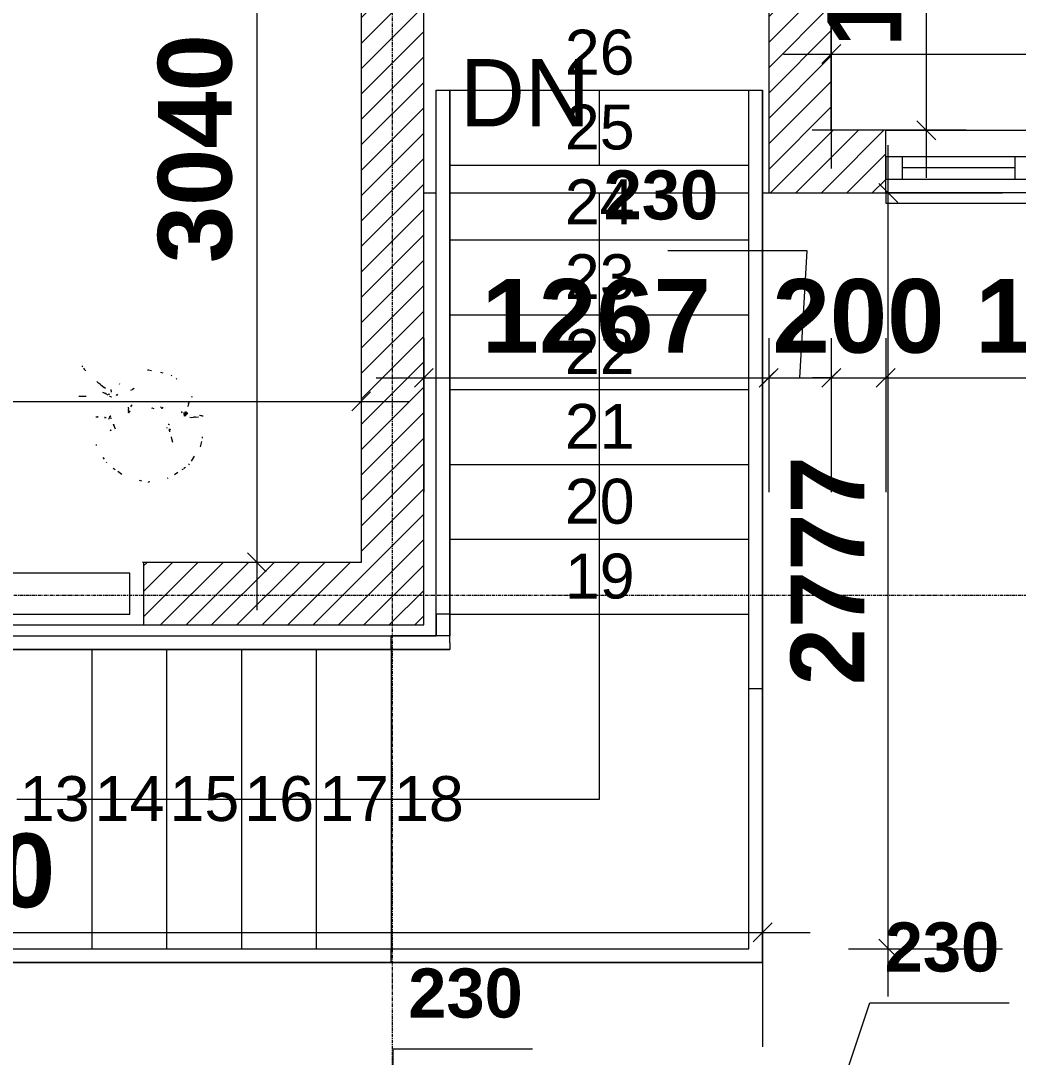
# Model space of a CAD drawing. Header units: inches. Extents: x 22 to 382261, y 22 to 371281.
# Drawn here: x 275094 to 278759, y 242144 to 245952 of the extents above; entities that cross this region are included whole.
import ezdxf

# ---------------------------------------------------------------- set-up
doc = ezdxf.new("R2010")
doc.units = ezdxf.units.IN
doc.header["$MEASUREMENT"] = 0
doc.linetypes.add('Grid Line 1_2_', pattern=[22.225, 12.7, -3.175, 3.175, -3.175])
doc.linetypes.add('Overhead', pattern=[3.96875, 2.38125, -1.5875])
for name, color, linetype, lineweight in [('A-ANNO-DIMS', 211, 'Continuous', 9), ('A-FLOR', 192, 'Continuous', 9), ('A-FLOR-HRAL', 11, 'Continuous', 9), ('A-GLAZ', 151, 'Continuous', 9), ('A-GLAZ-CWMG', 51, 'Continuous', 9), ('A-GLAZ-SILL', 1, 'Continuous', 9), ('A-WALL-PATT', 111, 'Continuous', 9), ('G-IMPT', 8, 'Continuous', 9), ('I-FURN', 30, 'Continuous', 9), ('I-WALL', 2, 'Continuous', 9), ('S-GRID', 1, 'Continuous', 9), ('S-STRS', 31, 'Continuous', 9), ('S-STRS-ANNO', 31, 'Continuous', 9), ('S-STRS-IDEN', 31, 'Continuous', 9)]:
    doc.layers.add(name, color=color, linetype=linetype, lineweight=lineweight)
doc.styles.add('Arial_2', font='arial.ttf', dxfattribs={"height": 250})
doc.styles.add('Arial_B_1', font='arialbd.ttf', dxfattribs={"height": 180.555556})
doc.styles.add('Arial_B_2', font='arialbd.ttf', dxfattribs={"height": 270.833333})
doc.styles.add('Century Gothic', font='GOTHIC.TTF', dxfattribs={"height": 255})
doc.dimstyles.new('2_2', dxfattribs={"dimscale": 304.8, "dimtxt": 267.818092, "dimasz": 0.227865, "dimexe": 1.377953, "dimexo": 0.0625, "dimgap": 0.287073, "dimtad": 1, "dimdec": 0, "dimzin": 0, "dimdsep": 46, "dimtxsty": 'Arial_B_2', "dimblk1": 'OBLIQUE', "dimblk2": 'OBLIQUE', "dimsah": 1, "dimcen": 0.09, "dimdle": 0.574147, "dimazin": 0, "dimtfac": 1, "dimtdec": 4, "dimtix": 1, "dimtmove": 0, "dimatfit": 3, "dimfxl": 0.574147, "dimfxlon": 1, "dimtvp": 1, "dimtolj": 1, "dimtzin": 0, "dimlwd": 18, "dimlwe": 18, "dimarcsym": 2})
doc.dimstyles.new('2_2_1', dxfattribs={"dimscale": 304.8, "dimtxt": 168.342801, "dimasz": 0.143229, "dimexe": 0.866142, "dimexo": 0.0625, "dimgap": 0.180446, "dimtad": 1, "dimdec": 0, "dimzin": 0, "dimdsep": 46, "dimtxsty": 'Arial_B_1', "dimblk1": 'OBLIQUE', "dimblk2": 'OBLIQUE', "dimsah": 1, "dimcen": 0.09, "dimdle": 0.360892, "dimazin": 0, "dimtfac": 1, "dimtdec": 4, "dimtix": 1, "dimtmove": 1, "dimatfit": 3, "dimfxl": 0.360892, "dimfxlon": 1, "dimtvp": 1, "dimtolj": 1, "dimtzin": 0, "dimlwd": 18, "dimlwe": 18, "dimarcsym": 2})
pattern_1 = [(45, (257748.82, 248554.095), (-46.66905, 46.66905), [])]

# ---------------------------------------------------------------- blocks, each defined once
blk = doc.blocks.new('Rectangular Mullion - 50 x 150mm-V2-02-First floor Plan DIMENSION')
at = {"layer": 'A-GLAZ-CWMG', "lineweight": 18}
for p, q in [((22913.3, 6908.2), (22763.3, 6908.2)), ((22763.3, 6908.2), (22763.3, 6383.2)), ((22913.3, 6383.2), (22913.3, 6908.2)), ((22763.3, 6383.2), (22913.3, 6383.2))]:
    blk.add_line(p, q, dxfattribs=at)
blk = doc.blocks.new('Casement - Plain-Triple _UK_ - W07 Casement - Plain-Triple _UK_-853037-02-First floor Plan DIMENSION')
at = {"layer": 'A-GLAZ'}
for p, q in [((-1275, 73.5), (-1275, -9.5)), ((225, 73.5), (-1275, 73.5)), ((-1215, -9.5), (-1215, 73.5)), ((-800, -9.5), (-800, 73.5)), ((-750, -9.5), (-750, 73.5)), ((-300, -9.5), (-300, 73.5)), ((-250, -9.5), (-250, 73.5)), ((165, -9.5), (165, 73.5)), ((225, -9.5), (225, 73.5)), ((-1215, 32), (-800, 32)), ((-750, 32), (-300, 32)), ((-250, 32), (165, 32)), ((-1275, -9.5), (225, -9.5))]:
    blk.add_line(p, q, dxfattribs=at)
at = {"layer": 'A-GLAZ-SILL'}
for p, q in [((225, 161), (-1275, 161)), ((-1275, 161), (-1275, 124.7)), ((225, 123.5), (225, 161))]:
    blk.add_line(p, q, dxfattribs=at)
blk = doc.blocks.new('PLANTA_91 - PLANTA_ICV_DWG-V19-02-First floor Plan DIMENSION')
at = {"layer": 'G-IMPT'}
for p, q in [((357.5, 614.3), (360.5, 610.3)), ((363.7, 605.6), (366.1, 602.3)), ((368.5, 599.2), (366.1, 602.3)), ((368.5, 599.2), (371.4, 595.6)), ((601.6, 598.6), (598.1, 597.9)), ((612.4, 596.5), (601.6, 598.6)), ((656.2, 587.8), (647.8, 589.4)), ((685.4, 579.6), (687.9, 578)), ((418.6, 551.2), (412.1, 556.4)), ((412.1, 556.4), (417.5, 552)), ((425.3, 545.8), (418.6, 551.2)), ((425.3, 545.8), (432.2, 540.4)), ((432.2, 540.4), (439.4, 534.9)), ((443.8, 531.5), (439.4, 534.9)), ((494.9, 548), (494.1, 545.9)), ((703.3, 567.7), (706.4, 565.6)), ((346, 503), (359.3, 502.8)), ((359.3, 502.8), (372.8, 502.5)), ((436.1, 515.6), (433.6, 516.6)), ((438.4, 514.7), (436.1, 515.6)), ((443.7, 513), (438.4, 514.7)), ((446.3, 512.2), (440.8, 513.9)), ((448.2, 510), (441.8, 513.3)), ((446.1, 512.2), (443.1, 513.2)), ((446.1, 512.2), (446.3, 512.2)), ((448.2, 510), (452.5, 507.5)), ((453.3, 510.6), (454.9, 510.2)), ((460.1, 508.9), (454.9, 510.2)), ((463.8, 501.1), (458.6, 501.5)), ((465.1, 501), (460.1, 501.5)), ((463.8, 501.1), (460.1, 501.5)), ((465.1, 501), (463.8, 501.1)), ((464.8, 522.5), (464.7, 527.3)), ((464.8, 522.5), (464.9, 518.2)), ((465.1, 501), (465.8, 501)), ((485.2, 506.8), (483.2, 505.2)), ((484.2, 506.5), (483.6, 505.9)), ((484.2, 506.5), (483.7, 505.9)), ((487.6, 510.4), (484.6, 506.6)), ((487.6, 510.4), (485.2, 506.8)), ((536.9, 524.6), (543.7, 527.9)), ((549.6, 530.9), (543.7, 527.9)), ((760.6, 499.5), (762.4, 503.1)), ((528.1, 458.7), (528, 454.7)), ((528.1, 458.7), (528.5, 462.4)), ((538.4, 467.8), (535.7, 464.1)), ((536.9, 465.7), (535.7, 464.1)), ((538.4, 467.8), (536.9, 465.7)), ((540, 469.8), (537.2, 466.2)), ((538.4, 467.8), (537.2, 466.2)), ((538.4, 467.8), (540, 469.8)), ((539.5, 469.1), (541.7, 471.7)), ((540, 469.8), (539.5, 469.1)), ((540, 469.8), (541.7, 471.7)), ((616.7, 458.5), (613.7, 459.3)), ((622.9, 456.6), (613.9, 459.2)), ((616.7, 458.5), (613.9, 459.2)), ((648.9, 459.6), (647.7, 463.7)), ((648.4, 458.8), (649.7, 458.6)), ((654.3, 457.9), (649.7, 458.6)), ((651.6, 460.7), (651.8, 457.8)), ((652.9, 457.8), (654.5, 461)), ((653.1, 458.2), (654.7, 461.9)), ((653.1, 458.2), (654.5, 461)), ((653.4, 458.3), (654.7, 462)), ((653.4, 458.3), (654.7, 461.9)), ((653.6, 457.8), (654.7, 462)), ((653.6, 457.8), (654.4, 461.5)), ((653.8, 457.8), (654, 459.9)), ((653.8, 457.8), (653.9, 459.9)), ((653.9, 457.9), (654.1, 459.8)), ((747.1, 469.2), (745.3, 464.2)), ((749.3, 474.7), (747.1, 469.2)), ((749.3, 474.7), (753, 483.2)), ((408.3, 427.5), (417.3, 427)), ((408.3, 427.5), (414, 427.2)), ((417.3, 427), (414, 427.2)), ((442.8, 424.5), (439.8, 424.8)), ((440.6, 424.7), (445.9, 424.1)), ((456.8, 419), (456.9, 420.5)), ((456.9, 420.5), (458.4, 425.1)), ((458.4, 425.1), (459.5, 426.1)), ((461.2, 427.6), (459.5, 426.1)), ((462.5, 429), (461.2, 427.6)), ((463.5, 430.3), (462.5, 429)), ((462.7, 422), (465.8, 421.8)), ((529.2, 444.5), (525.9, 444.2)), ((527.5, 443.8), (528.8, 443.3)), ((528.2, 450.7), (528, 454.7)), ((528.2, 450.7), (528.7, 446.7)), ((528.7, 446.7), (529.5, 443.2)), ((529.7, 442.8), (528.8, 443.3)), ((533.1, 447.3), (529.1, 444.5)), ((529.1, 444.5), (529.2, 444.5)), ((529.3, 447.1), (529.3, 447)), ((529.3, 447), (529.3, 443.7)), ((529.7, 442.8), (532.7, 443.1)), ((532.1, 449.6), (532.7, 447.5)), ((533.1, 447.3), (533.1, 447.2)), ((724.9, 444.6), (724.2, 447.1)), ((726.1, 440.7), (724.9, 444.6)), ((732.9, 439.3), (733.1, 443.1)), ((732.9, 435.6), (732.9, 439.3)), ((733, 440), (733, 443.2)), ((733, 440), (733.1, 443.1)), ((733, 442.9), (733.6, 436.3)), ((734.8, 429.8), (733.6, 436.3)), ((737, 433.5), (734.3, 429.1)), ((736.4, 432.5), (734.3, 429.1)), ((735.8, 435.5), (734.5, 431.4)), ((736.4, 432.5), (734.7, 430)), ((736.8, 432.4), (734.7, 430)), ((736.2, 431.3), (734.8, 430)), ((739.1, 445.7), (735.8, 435.5)), ((739.3, 438.1), (736.1, 438.4)), ((742.9, 437.4), (736.2, 431.3)), ((737.6, 442.4), (736.4, 445.8)), ((739.7, 435.6), (736.8, 432.4)), ((739.9, 438.4), (737, 433.5)), ((737.6, 442.4), (739.2, 438.2)), ((738.7, 437.9), (738, 442.9)), ((738.6, 439.3), (738, 442.9)), ((738.6, 439.3), (738.2, 440.6)), ((739.2, 438.2), (738.2, 440.6)), ((738.7, 437.9), (738.4, 441.5)), ((739.5, 446.9), (739.1, 445.7)), ((740.7, 437.7), (739.3, 438.1)), ((739.7, 435.6), (742.2, 438.4)), ((741.1, 440.3), (743.8, 445)), ((742.9, 437.4), (746.3, 440.4)), ((753.7, 425.3), (760.6, 425.2)), ((760.6, 425.2), (767.5, 425.4)), ((774.2, 425.7), (767.5, 425.4)), ((774.2, 425.7), (785.4, 426.8)), ((789.1, 433.2), (794.5, 431.8)), ((797.3, 431.2), (794.5, 431.8)), ((797.3, 431.2), (802.8, 430.4)), ((473.2, 400.3), (474.2, 396.7)), ((474.8, 394.7), (473.2, 399.9)), ((473.2, 399.9), (474.2, 396.7)), ((474.8, 394.7), (476.8, 388.7)), ((476.5, 388.7), (479, 382.4)), ((476.8, 388.7), (479, 382.4)), ((667.8, 387.4), (670.2, 386.8)), ((679.3, 378.8), (678.6, 383.3)), ((680.4, 382.5), (681.2, 378.7)), ((463, 379.3), (462.6, 375.2)), ((462.6, 375.2), (463, 379.2)), ((677.1, 378.6), (676.5, 378.6)), ((677.1, 378.6), (682, 379.7)), ((680, 374.9), (679.3, 378.8)), ((680.6, 372), (680, 374.9)), ((685.2, 354.1), (685.7, 352)), ((685.7, 352), (690.4, 334)), ((799.5, 353.5), (798.5, 348.7)), ((409.4, 325.5), (410, 322.2)), ((796.1, 336.4), (792.3, 317.1)), ((439.8, 272.1), (435.9, 277.8)), ((770.2, 282), (758.3, 264.2)), ((449.1, 258), (447.4, 260.6)), ((479.2, 232.1), (471.7, 237.2)), ((728.9, 235.3), (724.4, 232.3)), ((737.8, 241.3), (732.3, 237.6)), ((751.3, 253.8), (749.4, 250.9)), ((504.5, 215.2), (489, 225.6)), ((568.1, 193.9), (576.7, 192.2)), ((672.9, 201.4), (670.6, 200.9)), ((709.8, 222.6), (697.3, 214.2)), ((599.4, 187.7), (601.6, 187.2)), ((607.4, 188.4), (601.6, 187.2))]:
    blk.add_line(p, q, dxfattribs=at)
at = {"layer": 'I-FURN'}
for p, q in [((458.9, 426.6), (461.2, 428.3)), ((458.9, 426.6), (460.4, 427.8)), ((460, 427.7), (462.3, 428.7)), ((461.2, 428.3), (460, 427.7)), ((460.7, 428.7), (462.8, 430)), ((462.7, 428.4), (460.7, 428.7)), ((461.2, 428.3), (462.3, 428.7)), ((461.2, 428.3), (463.8, 428.1)), ((461.5, 428.6), (463.8, 428.1)), ((463.5, 430), (461.7, 429.6)), ((461.7, 429.6), (462.8, 430)), ((464, 430.1), (462.8, 430)), ((462.8, 430), (462.9, 430)), ((463.5, 429.9), (463.7, 429.9)), ((676.9, 399.3), (674.4, 399)), ((679.6, 398.5), (679.9, 398.4))]:
    blk.add_line(p, q, dxfattribs=at)
blk = doc.blocks.new('PLANTA_91 - PLANTA_91-V20-02-First floor Plan DIMENSION')
blk.add_blockref('PLANTA_91 - PLANTA_ICV_DWG-V19-02-First floor Plan DIMENSION', (-541, -457.8))
blk = doc.blocks.new('Top Rail Type - Top Rail_Internal_-909775-02-First floor Plan DIMENSION')
at = {"layer": 'A-FLOR-HRAL'}
for p, q in [((20020.8, -2856.8), (20070.8, -2856.8)), ((20020.8, -4781.8), (20020.8, -2856.8)), ((20070.8, -2856.8), (20070.8, -4781.8)), ((20020.8, -5056.8), (20020.8, -4781.8)), ((20070.8, -4781.8), (20070.8, -5056.8)), ((20020.8, -6011.4), (20020.8, -5056.8)), ((20070.8, -5056.8), (20020.8, -5056.8)), ((20070.8, -5056.8), (20070.8, -6061.4)), ((14031.2, -6011.4), (18706.2, -6011.4)), ((18706.2, -6061.4), (18706.2, -6011.4)), ((18706.2, -6011.4), (20020.8, -6011.4)), ((18706.2, -6061.4), (14031.2, -6061.4)), ((20070.8, -6061.4), (18706.2, -6061.4))]:
    blk.add_line(p, q, dxfattribs=at)
blk = doc.blocks.new('Top Rail Type - Top Rail_Internal_-V21-02-First floor Plan DIMENSION')
at = {"layer": 'A-FLOR-HRAL'}
for p, q in [((20020.8, -2856.8), (20070.8, -2856.8)), ((20020.8, -5056.8), (20020.8, -2856.8)), ((20070.8, -5056.8), (20070.8, -2856.8)), ((20020.8, -6011.4), (20020.8, -5056.8)), ((20070.8, -6061.4), (20070.8, -5056.8)), ((14031.2, -6011.4), (18706.2, -6011.4)), ((18706.2, -6011.4), (20020.8, -6011.4)), ((14031.2, -6061.4), (18706.2, -6061.4)), ((18706.2, -6061.4), (20070.8, -6061.4))]:
    blk.add_line(p, q, dxfattribs=at)
blk = doc.blocks.new('Top Rail Type - Top Rail_Internal_-909790-02-First floor Plan DIMENSION')
at = {"layer": 'A-FLOR-HRAL'}
for p, q in [((18871.6, -2856.8), (18921.6, -2856.8)), ((18871.6, -4781.8), (18871.6, -2856.8)), ((18921.6, -2856.8), (18921.6, -4781.8)), ((18871.6, -4862.2), (18871.6, -4781.8)), ((18921.6, -4781.8), (18871.6, -4781.8)), ((18921.6, -4781.8), (18921.6, -4862.2)), ((14031.2, -4862.2), (18706.2, -4862.2)), ((18706.2, -4912.2), (18706.2, -4862.2)), ((18706.2, -4862.2), (18871.6, -4862.2)), ((18921.6, -4862.2), (18871.6, -4862.2)), ((18706.2, -4912.2), (14031.2, -4912.2)), ((18921.6, -4912.2), (18706.2, -4912.2)), ((18921.6, -4887), (18921.6, -4912.2))]:
    blk.add_line(p, q, dxfattribs=at)
blk = doc.blocks.new('Top Rail Type - Top Rail_Internal_-V22-02-First floor Plan DIMENSION')
at = {"layer": 'A-FLOR-HRAL'}
for p, q in [((18871.6, -2856.8), (18921.6, -2856.8)), ((18871.6, -4781.8), (18871.6, -2856.8)), ((18921.6, -4781.8), (18921.6, -2856.8)), ((18871.6, -4862.2), (18871.6, -4781.8)), ((18921.6, -4887.2), (18921.6, -4781.8)), ((14031.2, -4862.2), (18706.2, -4862.2)), ((18706.2, -4862.2), (18871.6, -4862.2)), ((14031.2, -4912.2), (18706.2, -4912.2)), ((18706.2, -4912.2), (18921.6, -4912.2))]:
    blk.add_line(p, q, dxfattribs=at)
blk = doc.blocks.new('_Oblique')
at = {"color": 0, "linetype": 'ByBlock', "lineweight": -2}
blk.add_line((-0.5, -0.5), (0.5, 0.5), dxfattribs=at)
blk = doc.blocks.new('*D4294')
at = {"layer": 'A-ANNO-DIMS', "color": 0, "lineweight": 18, "transparency": 16777216}
for p, q in [((276575, 244786.2), (276575, 244220.3)), ((277842.1, 244786.2), (277842.1, 244220.3)), ((276400, 244640.3), (278017.1, 244640.3))]:
    blk.add_line(p, q, dxfattribs=at)
at = {"layer": 'Defpoints', "color": 0, "transparency": 16777216}
for p in [(276575, 244805.3), (277842.1, 244805.3), (277842.1, 244640.3)]:
    blk.add_point(p, dxfattribs=at)
at = {"layer": 'A-ANNO-DIMS', "color": 0, "lineweight": 18, "transparency": 16777216, "xscale": 69.45312499999999, "yscale": 69.45312499999999, "zscale": 69.45312499999999, "rotation": 180}
blk.add_blockref('_Oblique', (276575, 244640.3), dxfattribs=at)
at = {"layer": 'A-ANNO-DIMS', "color": 0, "lineweight": 18, "transparency": 16777216, "xscale": 69.45312499999999, "yscale": 69.45312499999999, "zscale": 69.45312499999999}
blk.add_blockref('_Oblique', (277842.1, 244640.3), dxfattribs=at)
at = {"layer": 'A-ANNO-DIMS', "color": 0, "lineweight": 18, "transparency": 16777216, "insert": (277208.6, 244866), "char_height": 270.83, "width": 923.481, "attachment_point": 5, "style": 'Arial_B_2'}
blk.add_mtext('\\A1;1267', dxfattribs=at)
blk = doc.blocks.new('*D4295')
at = {"layer": 'A-ANNO-DIMS', "color": 0, "lineweight": 18, "transparency": 16777216}
for p, q in [((277983.4, 245107.2), (277471.2, 245107.2)), ((277957.1, 244640.3), (277983.4, 245107.2)), ((277842.1, 244786.2), (277842.1, 244376.3)), ((278072.1, 244786.2), (278072.1, 244376.3)), ((277732.1, 244640.3), (278182.1, 244640.3))]:
    blk.add_line(p, q, dxfattribs=at)
at = {"layer": 'Defpoints', "color": 0, "transparency": 16777216}
for p in [(277842.1, 244805.3), (278072.1, 244805.3), (278072.1, 244640.3)]:
    blk.add_point(p, dxfattribs=at)
at = {"layer": 'A-ANNO-DIMS', "color": 0, "lineweight": 18, "transparency": 16777216, "xscale": 43.65624999999999, "yscale": 43.65624999999999, "zscale": 43.65624999999999, "rotation": 180}
blk.add_blockref('_Oblique', (277842.1, 244640.3), dxfattribs=at)
at = {"layer": 'A-ANNO-DIMS', "color": 0, "lineweight": 18, "transparency": 16777216, "xscale": 43.65624999999999, "yscale": 43.65624999999999, "zscale": 43.65624999999999}
blk.add_blockref('_Oblique', (278072.1, 244640.3), dxfattribs=at)
at = {"layer": 'A-ANNO-DIMS', "color": 0, "lineweight": 18, "transparency": 16777216, "insert": (277235.8, 245402.9), "char_height": 180.56, "width": 692.61, "attachment_point": 1, "line_spacing_factor": 0.941778, "style": 'Arial_B_1'}
blk.add_mtext('\\A1;230', dxfattribs=at)
blk = doc.blocks.new('*D4296')
at = {"layer": 'A-ANNO-DIMS', "color": 0, "lineweight": 18, "transparency": 16777216}
for p, q in [((278072.1, 244786.2), (278072.1, 244220.3)), ((278272.1, 244786.2), (278272.1, 244220.3)), ((278072.1, 244640.3), (278002.7, 244640.3)), ((278072.1, 244640.3), (278272.1, 244640.3)), ((278272.1, 244640.3), (278341.6, 244640.3))]:
    blk.add_line(p, q, dxfattribs=at)
at = {"layer": 'Defpoints', "color": 0, "transparency": 16777216}
for p in [(278072.1, 244805.3), (278272.1, 244805.3), (278272.1, 244640.3)]:
    blk.add_point(p, dxfattribs=at)
at = {"layer": 'A-ANNO-DIMS', "color": 0, "lineweight": 18, "transparency": 16777216, "xscale": 69.45312499999999, "yscale": 69.45312499999999, "zscale": 69.45312499999999}
blk.add_blockref('_Oblique', (278072.1, 244640.3), dxfattribs=at)
at = {"layer": 'A-ANNO-DIMS', "color": 0, "lineweight": 18, "transparency": 16777216, "xscale": 69.45312499999999, "yscale": 69.45312499999999, "zscale": 69.45312499999999, "rotation": 180}
blk.add_blockref('_Oblique', (278272.1, 244640.3), dxfattribs=at)
at = {"layer": 'A-ANNO-DIMS', "color": 0, "lineweight": 18, "transparency": 16777216, "insert": (278172.1, 244866), "char_height": 270.83, "width": 692.61, "attachment_point": 5, "style": 'Arial_B_2'}
blk.add_mtext('\\A1;200', dxfattribs=at)
blk = doc.blocks.new('*D4297')
at = {"layer": 'A-ANNO-DIMS', "color": 0, "lineweight": 18, "transparency": 16777216}
for p, q in [((278272.1, 244786.2), (278272.1, 244220.3)), ((279772.1, 244786.2), (279772.1, 244220.3)), ((278097.1, 244640.3), (279947.1, 244640.3))]:
    blk.add_line(p, q, dxfattribs=at)
at = {"layer": 'Defpoints', "color": 0, "transparency": 16777216}
for p in [(278272.1, 244805.3), (279772.1, 244805.3), (279772.1, 244640.3)]:
    blk.add_point(p, dxfattribs=at)
at = {"layer": 'A-ANNO-DIMS', "color": 0, "lineweight": 18, "transparency": 16777216, "xscale": 69.45312499999999, "yscale": 69.45312499999999, "zscale": 69.45312499999999, "rotation": 180}
blk.add_blockref('_Oblique', (278272.1, 244640.3), dxfattribs=at)
at = {"layer": 'A-ANNO-DIMS', "color": 0, "lineweight": 18, "transparency": 16777216, "xscale": 69.45312499999999, "yscale": 69.45312499999999, "zscale": 69.45312499999999}
blk.add_blockref('_Oblique', (279772.1, 244640.3), dxfattribs=at)
at = {"layer": 'A-ANNO-DIMS', "color": 0, "lineweight": 18, "transparency": 16777216, "insert": (279022.1, 244866), "char_height": 270.83, "width": 923.481, "attachment_point": 5, "style": 'Arial_B_2'}
blk.add_mtext('\\A1;1500', dxfattribs=at)
blk = doc.blocks.new('*D4322')
at = {"layer": 'A-ANNO-DIMS', "color": 0, "lineweight": 18, "transparency": 16777216}
for p, q in [((259430, 244699.8), (259430, 244133.9)), ((276345, 244699.8), (276345, 244133.9)), ((259255, 244553.9), (276520, 244553.9))]:
    blk.add_line(p, q, dxfattribs=at)
at = {"layer": 'Defpoints', "color": 0, "transparency": 16777216}
for p in [(259430, 244718.9), (276345, 244718.9), (276345, 244553.9)]:
    blk.add_point(p, dxfattribs=at)
at = {"layer": 'A-ANNO-DIMS', "color": 0, "lineweight": 18, "transparency": 16777216, "xscale": 69.45312499999999, "yscale": 69.45312499999999, "zscale": 69.45312499999999, "rotation": 180}
blk.add_blockref('_Oblique', (259430, 244553.9), dxfattribs=at)
at = {"layer": 'A-ANNO-DIMS', "color": 0, "lineweight": 18, "transparency": 16777216, "xscale": 69.45312499999999, "yscale": 69.45312499999999, "zscale": 69.45312499999999}
blk.add_blockref('_Oblique', (276345, 244553.9), dxfattribs=at)
at = {"layer": 'A-ANNO-DIMS', "color": 0, "lineweight": 18, "transparency": 16777216, "insert": (267887.5, 244779.7), "char_height": 270.83, "width": 1154.351, "attachment_point": 5, "style": 'Arial_B_2'}
blk.add_mtext('\\A1;16915', dxfattribs=at)
blk = doc.blocks.new('*D4345')
at = {"layer": 'A-ANNO-DIMS', "color": 0, "lineweight": 18, "transparency": 16777216}
for p, q in [((276460, 241572.7), (276462.7, 242174.7)), ((276462.7, 242174.7), (276974.9, 242174.7)), ((276345, 241718.6), (276345, 241308.7)), ((276575, 241718.6), (276575, 241308.7)), ((276235, 241572.7), (276685, 241572.7))]:
    blk.add_line(p, q, dxfattribs=at)
at = {"layer": 'Defpoints', "color": 0, "transparency": 16777216}
for p in [(276345, 241737.7), (276575, 241737.7), (276575, 241572.7)]:
    blk.add_point(p, dxfattribs=at)
at = {"layer": 'A-ANNO-DIMS', "color": 0, "lineweight": 18, "transparency": 16777216, "xscale": 43.65624999999999, "yscale": 43.65624999999999, "zscale": 43.65624999999999, "rotation": 180}
blk.add_blockref('_Oblique', (276345, 241572.7), dxfattribs=at)
at = {"layer": 'A-ANNO-DIMS', "color": 0, "lineweight": 18, "transparency": 16777216, "xscale": 43.65624999999999, "yscale": 43.65624999999999, "zscale": 43.65624999999999}
blk.add_blockref('_Oblique', (276575, 241572.7), dxfattribs=at)
at = {"layer": 'A-ANNO-DIMS', "color": 0, "lineweight": 18, "transparency": 16777216, "insert": (276517.7, 242470.4), "char_height": 180.56, "width": 692.61, "attachment_point": 1, "line_spacing_factor": 0.941778, "style": 'Arial_B_1'}
blk.add_mtext('\\A1;230', dxfattribs=at)
blk = doc.blocks.new('*D4347')
at = {"layer": 'A-ANNO-DIMS', "color": 0, "lineweight": 18, "transparency": 16777216}
for p, q in [((277957.1, 241572.7), (278213.5, 242343.9)), ((278213.5, 242343.9), (278725.6, 242343.9)), ((277842.1, 241718.6), (277842.1, 241308.7)), ((278072.1, 241718.6), (278072.1, 241308.7)), ((277732.1, 241572.7), (278182.1, 241572.7))]:
    blk.add_line(p, q, dxfattribs=at)
at = {"layer": 'Defpoints', "color": 0, "transparency": 16777216}
for p in [(277842.1, 241737.7), (278072.1, 241737.7), (278072.1, 241572.7)]:
    blk.add_point(p, dxfattribs=at)
at = {"layer": 'A-ANNO-DIMS', "color": 0, "lineweight": 18, "transparency": 16777216, "xscale": 43.65624999999999, "yscale": 43.65624999999999, "zscale": 43.65624999999999, "rotation": 180}
blk.add_blockref('_Oblique', (277842.1, 241572.7), dxfattribs=at)
at = {"layer": 'A-ANNO-DIMS', "color": 0, "lineweight": 18, "transparency": 16777216, "xscale": 43.65624999999999, "yscale": 43.65624999999999, "zscale": 43.65624999999999}
blk.add_blockref('_Oblique', (278072.1, 241572.7), dxfattribs=at)
at = {"layer": 'A-ANNO-DIMS', "color": 0, "lineweight": 18, "transparency": 16777216, "insert": (278268.5, 242639.6), "char_height": 180.56, "width": 692.61, "attachment_point": 1, "line_spacing_factor": 0.941778, "style": 'Arial_B_1'}
blk.add_mtext('\\A1;230', dxfattribs=at)
blk = doc.blocks.new('*D4376')
at = {"layer": 'A-ANNO-DIMS', "color": 0, "lineweight": 18, "transparency": 16777216}
for p, q in [((278072.1, 245975.7), (278072.1, 245409.8)), ((280472.1, 245975.7), (280472.1, 245409.8)), ((277897.1, 245829.8), (280647.1, 245829.8))]:
    blk.add_line(p, q, dxfattribs=at)
at = {"layer": 'Defpoints', "color": 0, "transparency": 16777216}
for p in [(278072.1, 245994.8), (280472.1, 245994.8), (280472.1, 245829.8)]:
    blk.add_point(p, dxfattribs=at)
at = {"layer": 'A-ANNO-DIMS', "color": 0, "lineweight": 18, "transparency": 16777216, "xscale": 69.45312499999999, "yscale": 69.45312499999999, "zscale": 69.45312499999999, "rotation": 180}
blk.add_blockref('_Oblique', (278072.1, 245829.8), dxfattribs=at)
at = {"layer": 'A-ANNO-DIMS', "color": 0, "lineweight": 18, "transparency": 16777216, "xscale": 69.45312499999999, "yscale": 69.45312499999999, "zscale": 69.45312499999999}
blk.add_blockref('_Oblique', (280472.1, 245829.8), dxfattribs=at)
at = {"layer": 'A-ANNO-DIMS', "color": 0, "lineweight": 18, "transparency": 16777216, "insert": (279272.1, 246055.5), "char_height": 270.83, "width": 923.481, "attachment_point": 5, "style": 'Arial_B_2'}
blk.add_mtext('\\A1;2400', dxfattribs=at)
blk = doc.blocks.new('*D4378')
at = {"layer": 'A-ANNO-DIMS', "color": 0, "lineweight": 18, "transparency": 16777216}
for p, q in [((275961.4, 247177.3), (275961.4, 243787.3)), ((276107.3, 247002.3), (275541.4, 247002.3)), ((276107.3, 243962.3), (275541.4, 243962.3))]:
    blk.add_line(p, q, dxfattribs=at)
at = {"layer": 'Defpoints', "color": 0, "transparency": 16777216}
for p in [(276126.4, 247002.3), (275961.4, 243962.3), (276126.4, 243962.3)]:
    blk.add_point(p, dxfattribs=at)
at = {"layer": 'A-ANNO-DIMS', "color": 0, "lineweight": 18, "transparency": 16777216, "xscale": 69.45312499999999, "yscale": 69.45312499999999, "zscale": 69.45312499999999}
for p, rotation in [((275961.4, 247002.3), 90), ((275961.4, 243962.3), 270)]:
    blk.add_blockref('_Oblique', p, dxfattribs=dict(at, rotation=rotation))
at = {"layer": 'A-ANNO-DIMS', "color": 0, "lineweight": 18, "transparency": 16777216, "insert": (275735.6, 245482.3), "char_height": 270.83, "width": 923.481, "attachment_point": 5, "rotation": 90, "style": 'Arial_B_2'}
blk.add_mtext('\\A1;3040', dxfattribs=at)
blk = doc.blocks.new('*D4379')
at = {"layer": 'A-ANNO-DIMS', "color": 0, "lineweight": 18, "transparency": 16777216}
for p, q in [((278421.3, 247177.3), (278421.3, 245374.8)), ((278275.3, 247002.3), (278841.3, 247002.3)), ((278567.2, 245549.8), (278001.3, 245549.8))]:
    blk.add_line(p, q, dxfattribs=at)
at = {"layer": 'Defpoints', "color": 0, "transparency": 16777216}
for p in [(278256.3, 247002.3), (278421.3, 245549.8), (278586.3, 245549.8)]:
    blk.add_point(p, dxfattribs=at)
at = {"layer": 'A-ANNO-DIMS', "color": 0, "lineweight": 18, "transparency": 16777216, "xscale": 69.45312499999999, "yscale": 69.45312499999999, "zscale": 69.45312499999999}
for p, rotation in [((278421.3, 247002.3), 90), ((278421.3, 245549.8), 270)]:
    blk.add_blockref('_Oblique', p, dxfattribs=dict(at, rotation=rotation))
at = {"layer": 'A-ANNO-DIMS', "color": 0, "lineweight": 18, "transparency": 16777216, "insert": (278195.5, 246276.1), "char_height": 270.83, "width": 923.481, "attachment_point": 5, "rotation": 90, "style": 'Arial_B_2'}
blk.add_mtext('\\A1;1452', dxfattribs=at)
blk = doc.blocks.new('*D4292')
at = {"layer": 'A-ANNO-DIMS', "color": 0, "lineweight": 18, "transparency": 16777216}
for p, q in [((271780, 242748.8), (271780, 242182.9)), ((277819.6, 242748.8), (277819.6, 242182.9)), ((271605, 242602.9), (277994.6, 242602.9))]:
    blk.add_line(p, q, dxfattribs=at)
at = {"layer": 'Defpoints', "color": 0, "transparency": 16777216}
for p in [(271780, 242767.9), (277819.6, 242767.9), (277819.6, 242602.9)]:
    blk.add_point(p, dxfattribs=at)
at = {"layer": 'A-ANNO-DIMS', "color": 0, "lineweight": 18, "transparency": 16777216, "xscale": 69.45312499999999, "yscale": 69.45312499999999, "zscale": 69.45312499999999, "rotation": 180}
blk.add_blockref('_Oblique', (271780, 242602.9), dxfattribs=at)
at = {"layer": 'A-ANNO-DIMS', "color": 0, "lineweight": 18, "transparency": 16777216, "xscale": 69.45312499999999, "yscale": 69.45312499999999, "zscale": 69.45312499999999}
blk.add_blockref('_Oblique', (277819.6, 242602.9), dxfattribs=at)
at = {"layer": 'A-ANNO-DIMS', "color": 0, "lineweight": 18, "transparency": 16777216, "insert": (274799.8, 242828.7), "char_height": 270.83, "width": 923.481, "attachment_point": 5, "style": 'Arial_B_2'}
blk.add_mtext('\\A1;6040', dxfattribs=at)
blk = doc.blocks.new('*D4293')
at = {"layer": 'A-ANNO-DIMS', "color": 0, "lineweight": 18, "transparency": 16777216}
for p, q in [((278281.6, 242367.7), (278281.6, 245494.8)), ((278135.7, 245319.8), (278701.6, 245319.8)), ((278135.7, 242542.7), (278701.6, 242542.7))]:
    blk.add_line(p, q, dxfattribs=at)
at = {"layer": 'Defpoints', "color": 0, "transparency": 16777216}
for p in [(278116.6, 245319.8), (278281.6, 245319.8), (278116.6, 242542.7)]:
    blk.add_point(p, dxfattribs=at)
at = {"layer": 'A-ANNO-DIMS', "color": 0, "lineweight": 18, "transparency": 16777216, "xscale": 69.45312499999999, "yscale": 69.45312499999999, "zscale": 69.45312499999999}
for p, rotation in [((278281.6, 245319.8), 90), ((278281.6, 242542.7), 270)]:
    blk.add_blockref('_Oblique', p, dxfattribs=dict(at, rotation=rotation))
at = {"layer": 'A-ANNO-DIMS', "color": 0, "lineweight": 18, "transparency": 16777216, "insert": (278058.1, 243931.3), "char_height": 270.83, "width": 923.481, "attachment_point": 5, "rotation": 90, "style": 'Arial_B_2'}
blk.add_mtext('\\A1;2777', dxfattribs=at)

msp = doc.modelspace()

# ---------------------------------------------------------------- hatches: boundary and pattern name
at = {"layer": 'A-WALL-PATT'}
h = msp.add_hatch(dxfattribs=at)
h.set_pattern_fill('FP_1', color=256, style=0, pattern_type=2)
h.set_pattern_definition(pattern_1)
h.paths.add_polyline_path([(276345, 243732.3), (276575, 243732.3), (276575, 247002.3), (276345, 247002.3), (276345, 243809.2)])
h = msp.add_hatch(dxfattribs=at)
h.set_pattern_fill('FP_1', color=256, style=0, pattern_type=2)
h.set_pattern_definition(pattern_1)
h.paths.add_polyline_path([(277842.1, 245319.8), (278072.1, 245319.8), (278072.1, 246772.3), (277842.1, 246772.3), (277842.1, 246591.1)])
h = msp.add_hatch(dxfattribs=at)
h.set_pattern_fill('FP_1', color=256, style=0, pattern_type=2)
h.set_pattern_definition(pattern_1)
h.paths.add_polyline_path([(280470.7, 245319.8), (280472.1, 245319.8), (280470.7, 245549.8), (279772.1, 245549.8), (279772.1, 245319.8)])
h.paths.add_polyline_path([(278072.1, 245319.8), (278272.1, 245319.8), (278272.1, 245549.8), (278072.1, 245549.8)])
h = msp.add_hatch(dxfattribs=at)
h.set_pattern_fill('FP_1', color=256, style=0, pattern_type=2)
h.set_pattern_definition(pattern_1)
h.paths.add_polyline_path([(268205, 243732.3), (272545, 243732.3), (272545, 243962.3), (268205, 243962.3)])
h.paths.add_polyline_path([(259430, 243732.3), (260105, 243732.3), (260105, 243962.3), (259315, 243962.3), (259315, 243732.3)])
h.paths.add_polyline_path([(263105, 243732.3), (265205, 243732.3), (265205, 243962.3), (263105, 243962.3)])
h.paths.add_polyline_path([(276345, 243732.3), (276345, 243962.3), (275545, 243962.3), (275545, 243732.3)])

# ---------------------------------------------------------------- linework, layer by layer
at = {"layer": 'A-FLOR'}
for p, q in [((276575, 245319.8), (276620.4, 245319.8)), ((276670.4, 245319.8), (277769.6, 245319.8)), ((277819.6, 245319.8), (277842.1, 245319.8)), ((272545, 243732.3), (275545, 243732.3))]:
    msp.add_line(p, q, dxfattribs=at)
at = {"layer": 'I-WALL', "lineweight": 18}
for p, q in [((276345, 247002.3), (276345, 243962.3)), ((278072.1, 245549.8), (278072.1, 247002.3)), ((276575, 243732.3), (276575, 246772.3)), ((277842.1, 246772.3), (277842.1, 245319.8)), ((278272.1, 245549.8), (278072.1, 245549.8)), ((278272.1, 245319.8), (278272.1, 245549.8)), ((277842.1, 245319.8), (278272.1, 245319.8)), ((276345, 243962.3), (275545, 243962.3)), ((275545, 243962.3), (275545, 243732.3)), ((275545, 243732.3), (276575, 243732.3))]:
    msp.add_line(p, q, dxfattribs=at)
at = {"layer": 'I-WALL'}
for p, q in [((278272.1, 245549.8), (279772.1, 245549.8)), ((279772.1, 245319.8), (278272.1, 245319.8))]:
    msp.add_line(p, q, dxfattribs=at)
at = {"layer": 'S-GRID', "linetype": 'Grid Line 1_2_'}
for p, q in [((276460, 239150.8), (276460, 263564.9)), ((244665, 243842.3), (283628, 243842.3))]:
    msp.add_line(p, q, dxfattribs=at)
at = {"layer": 'S-STRS'}
for p, q in [((276620, 245422.3), (276620, 245697.3)), ((276670.4, 245697.3), (277769.6, 245697.3)), ((277820, 245422.3), (277820, 245697.3)), ((276670.4, 245422.3), (277769.6, 245422.3)), ((276620, 245147.3), (276620, 245319.8)), ((277820, 245147.3), (277820, 245319.8)), ((276620, 244872.3), (276620, 245147.3)), ((276670.4, 245147.3), (277769.6, 245147.3)), ((277820, 244872.3), (277820, 245147.3)), ((276620, 244597.3), (276620, 244872.3)), ((276670.4, 244872.3), (277769.6, 244872.3)), ((277820, 244597.3), (277820, 244872.3)), ((276620, 244322.3), (276620, 244597.3)), ((276670.4, 244597.3), (277769.6, 244597.3)), ((277820, 244322.3), (277820, 244597.3)), ((276620, 244047.3), (276620, 244322.3)), ((276670.4, 244322.3), (277769.6, 244322.3)), ((277820, 244047.3), (277820, 244322.3)), ((276620, 243772.3), (276620, 244047.3)), ((276670.4, 244047.3), (277769.6, 244047.3)), ((277820, 243772.3), (277820, 244047.3)), ((276620, 243772.3), (276620, 243692.3)), ((276670.4, 243772.3), (277769.6, 243772.3)), ((277820, 242492.3), (277820, 243772.3)), ((275080, 243692.3), (275355, 243692.3)), ((275355, 243692.3), (275630, 243692.3)), ((275630, 243692.3), (275905, 243692.3)), ((275905, 243692.3), (276180, 243692.3)), ((276180, 243692.3), (276455, 243692.3)), ((276620, 243692.3), (276455, 243692.3)), ((275355, 243641.9), (275355, 242542.7)), ((275630, 243641.9), (275630, 242542.7)), ((275905, 243641.9), (275905, 242542.7)), ((276180, 243641.9), (276180, 242542.7)), ((276455, 243641.9), (276455, 242542.7)), ((275080, 242492.3), (275355, 242492.3)), ((275355, 242492.3), (275630, 242492.3)), ((275630, 242492.3), (275905, 242492.3)), ((275905, 242492.3), (276180, 242492.3)), ((276180, 242492.3), (276455, 242492.3)), ((276455, 242492.3), (277820, 242492.3))]:
    msp.add_line(p, q, dxfattribs=at)
at = {"layer": 'S-STRS', "linetype": 'Overhead'}
for p, q in [((276670.4, 245422.3), (277769.6, 245422.3)), ((276670.4, 245147.3), (277769.6, 245147.3)), ((276670.4, 244872.3), (277769.6, 244872.3)), ((276670.4, 244597.3), (277769.6, 244597.3)), ((276670.4, 244322.3), (277769.6, 244322.3)), ((276670.4, 244047.3), (277769.6, 244047.3)), ((276670.4, 243772.3), (277769.6, 243772.3)), ((275355, 243641.9), (275355, 242542.7)), ((275630, 243641.9), (275630, 242542.7)), ((275905, 243641.9), (275905, 242542.7)), ((276180, 243641.9), (276180, 242542.7)), ((276455, 243641.9), (276455, 242542.7))]:
    msp.add_line(p, q, dxfattribs=at)
at = {"layer": 'S-STRS-ANNO'}
for p, q in [((277220, 245422.3), (277220, 245697.3)), ((277220, 245147.3), (277220, 245319.8)), ((277220, 244872.3), (277220, 245147.3)), ((277220, 244597.3), (277220, 244872.3)), ((277220, 244322.3), (277220, 244597.3)), ((277220, 244047.3), (277220, 244322.3)), ((277220, 243772.3), (277220, 244047.3)), ((277220, 243092.3), (277220, 243772.3)), ((275080, 243092.3), (275355, 243092.3)), ((275355, 243092.3), (275630, 243092.3)), ((275630, 243092.3), (275905, 243092.3)), ((275905, 243092.3), (276180, 243092.3)), ((276180, 243092.3), (276455, 243092.3)), ((276455, 243092.3), (277220, 243092.3))]:
    msp.add_line(p, q, dxfattribs=at)

# ---------------------------------------------------------------- block references
at = {"layer": 'A-FLOR-HRAL'}
for name in ['Top Rail Type - Top Rail_Internal_-909775-02-First floor Plan DIMENSION', 'Top Rail Type - Top Rail_Internal_-V21-02-First floor Plan DIMENSION', 'Top Rail Type - Top Rail_Internal_-909790-02-First floor Plan DIMENSION', 'Top Rail Type - Top Rail_Internal_-V22-02-First floor Plan DIMENSION']:
    msp.add_blockref(name, (257748.8, 248554.1), dxfattribs=at)
at = {"layer": 'A-GLAZ-CWMG', "rotation": 90}
msp.add_blockref('Rectangular Mullion - 50 x 150mm-V2-02-First floor Plan DIMENSION', (281878.2, 221009), dxfattribs=at)
at = {"layer": 'A-GLAZ-SILL', "rotation": 180}
msp.add_blockref('Casement - Plain-Triple _UK_ - W07 Casement - Plain-Triple _UK_-853037-02-First floor Plan DIMENSION', (278497.1, 245443.3), dxfattribs=at)
at = {"layer": 'I-FURN'}
msp.add_blockref('PLANTA_91 - PLANTA_91-V20-02-First floor Plan DIMENSION', (275502.6, 244527.8), dxfattribs=at)

# ---------------------------------------------------------------- texts
at = {"layer": 'S-STRS-ANNO', "char_height": 165, "width": 304.571, "attachment_point": 1, "line_spacing_factor": 0.941778, "style": 'Arial_2'}
for s, insert in [('26', (277093.1, 245919.5)), ('25', (277093.1, 245644.5)), ('24', (277093.1, 245369.5)), ('23', (277093.1, 245094.5)), ('22', (277093.1, 244819.5)), ('21', (277093.1, 244544.5)), ('20', (277093.1, 244269.5)), ('19', (277093.1, 243994.5)), ('13', (275090.6, 243177)), ('14', (275365.6, 243177)), ('15', (275640.6, 243177)), ('16', (275915.6, 243177)), ('17', (276190.6, 243177)), ('18', (276465.6, 243177))]:
    msp.add_mtext(s, dxfattribs=dict(at, insert=insert))
at = {"layer": 'S-STRS-IDEN', "insert": (276707.3, 245811.5), "char_height": 247.5, "width": 615.313, "attachment_point": 1, "line_spacing_factor": 0.984502, "style": 'Century Gothic'}
msp.add_mtext('DN', dxfattribs=at)

# ---------------------------------------------------------------- dimensions: what is measured, and where the dimension line sits
at = {"layer": 'A-ANNO-DIMS', "lineweight": 18}
for base, p1, p2, override, picture, middle in [((275961.4, 243962.3), (276126.4, 247002.3), (276126.4, 243962.3), {"dimpost": '<>', "dimfxl": 3040}, '*D4378', (275735.6, 245482.3)), ((278421.2528, 245549.8298), (278256.2528, 247002.2872), (278586.2528, 245549.8298), {"dimpost": '<>', "dimfxl": 1489.473822}, '*D4379', (278195.4726, 246276.0585)), ((278281.6, 245319.8), (278116.6, 242542.7), (278116.6, 245319.8), {"dimpost": '<>', "dimfxl": 2777.14268}, '*D4293', (278058.1, 243931.3))]:
    dim = msp.add_linear_dim(base=base, p1=p1, p2=p2, angle=90, dimstyle='2_2', override=override, dxfattribs=at)
    dim.commit()
    dim.dimension.update_dxf_attribs({"geometry": picture, "text_midpoint": middle})
for base, p1, p2, override, picture, middle in [((280472.1, 245829.8), (278072.1, 245994.8), (280472.1, 245994.8), {"dimpost": '<>', "dimfxl": 2400}, '*D4376', (279272.1, 246055.5)), ((277842.1, 244640.3), (276575, 244805.3), (277842.1, 244805.3), {"dimpost": '<>', "dimfxl": 1267.1}, '*D4294', (277208.6, 244866)), ((278272.1, 244640.3), (278072.1, 244805.3), (278272.1, 244805.3), {"dimpost": '<>', "dimfxl": 200}, '*D4296', (278172.1, 244866)), ((279772.1, 244640.3), (278272.1, 244805.3), (279772.1, 244805.3), {"dimpost": '<>', "dimfxl": 1500}, '*D4297', (279022.1, 244866)), ((276345, 244553.9), (259430, 244718.9), (276345, 244718.9), {"dimpost": '<>', "dimfxl": 16915}, '*D4322', (267887.5, 244779.7)), ((277819.6, 242602.9), (271780, 242767.9), (277819.6, 242767.9), {"dimpost": '<>', "dimfxl": 6039.6}, '*D4292', (274799.8, 242828.7))]:
    dim = msp.add_linear_dim(base=base, p1=p1, p2=p2, dimstyle='2_2', override=override, dxfattribs=at)
    dim.commit()
    dim.dimension.update_dxf_attribs({"geometry": picture, "text_midpoint": middle})
for base, p1, p2, picture, middle in [((278072.1, 244640.3), (277842.1, 244805.3), (278072.1, 244805.3), '*D4295', (277928.4, 245107.2)), ((278072.1, 241572.7), (277842.1, 241737.7), (278072.1, 241737.7), '*D4347', (278268.5, 242343.9)), ((276575, 241572.7), (276345, 241737.7), (276575, 241737.7), '*D4345', (276517.7, 242174.7))]:
    dim = msp.add_linear_dim(base=base, p1=p1, p2=p2, dimstyle='2_2_1', override={"dimpost": '<>', "dimfxl": 230}, dxfattribs=at)
    dim.commit()
    dim.dimension.update_dxf_attribs({"geometry": picture, "text_midpoint": middle, "dimtype": 160})

doc.saveas('drawing.dxf')
